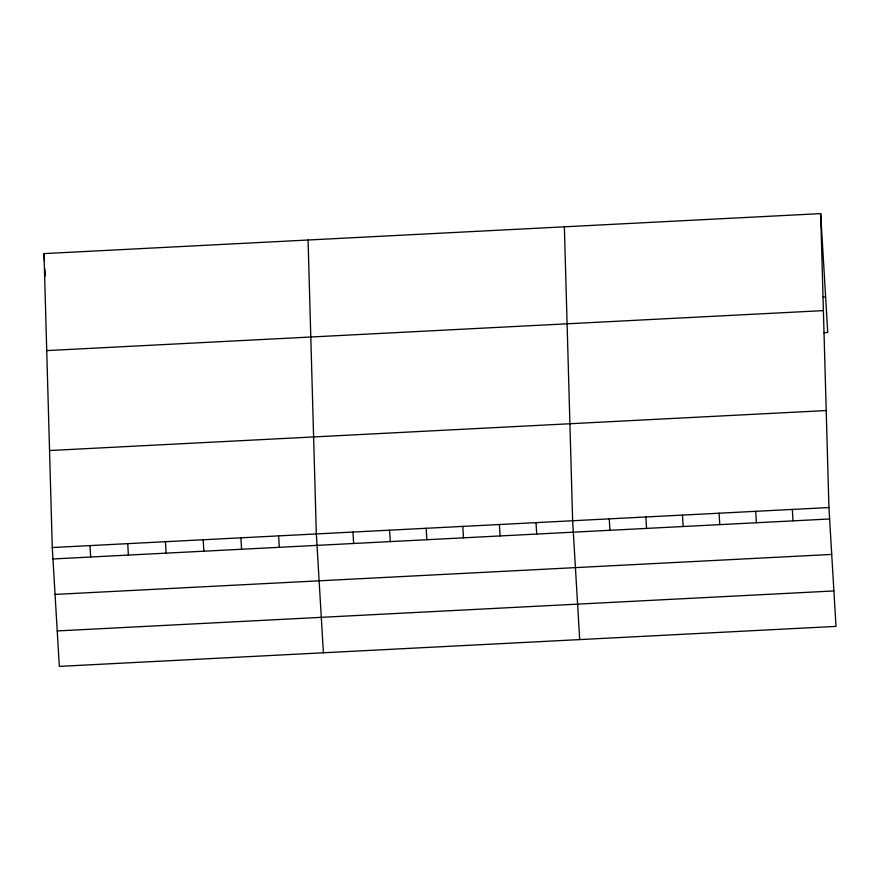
<?xml version="1.0" encoding="UTF-8"?>
<svg xmlns="http://www.w3.org/2000/svg" width="880" height="880" viewBox="0 0 880 880"><rect width="100%" height="100%" fill="white"/><g stroke="black" fill="none" stroke-linecap="round" stroke-linejoin="round"><path stroke-width="1.32" d="M820.666 213.62L828.938 507.551L836 626.395L59.334 666.38L52.272 547.536L44 253.605L820.666 213.62L827.728 332.464L823.669 332.673M822.91 297.154L825.627 297.011M46.728 350.603L823.405 310.618M49.544 450.538L826.21 410.553M52.272 547.536L828.938 507.551M52.943 558.965L829.62 518.98M55.055 594.418L831.721 554.422M57.222 630.938L833.899 590.942M792.33 509.443L793.001 520.861M755.711 511.324L756.393 522.753M719.092 513.205L719.774 524.634M682.484 515.097L683.155 526.515M645.865 516.978L646.547 528.407M609.257 518.859L609.928 530.288M579.7 639.595L572.638 520.751L564.366 226.809M536.019 522.632L536.701 534.061M499.411 524.524L500.093 535.942M462.792 526.405L463.474 537.834M426.184 528.286L426.855 539.715M389.565 530.178L390.247 541.596M352.946 532.059L353.628 543.488M323.4 652.784L316.338 533.94L308.066 240.009M278.608 535.887L279.29 547.316M240.889 537.834L241.571 549.252M203.159 539.77L203.841 551.199M165.44 541.717L166.122 553.135M127.721 543.653L128.392 555.082M89.991 545.6L90.673 557.018M44 253.605L44.451 261.217M44.924 269.126L45.331 275.935"/></g></svg>
